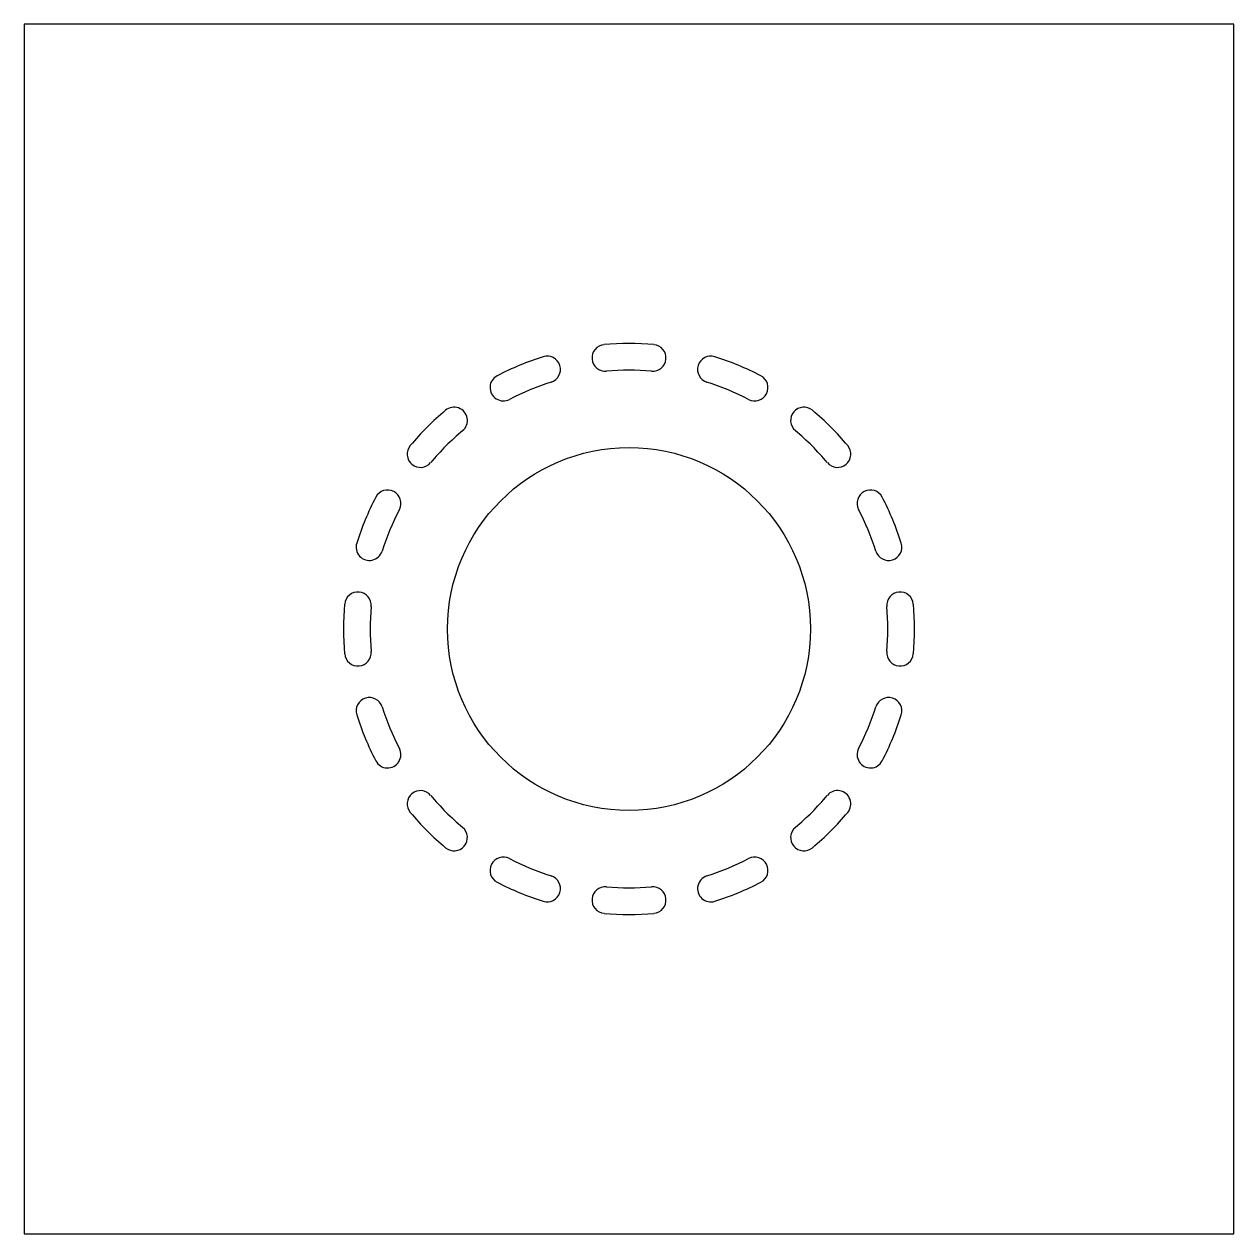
# Model space of a CAD drawing. Header units: millimetres. Extents: x -50 to 50, y -50 to 50.
import ezdxf

# ---------------------------------------------------------------- set-up
doc = ezdxf.new("R2010")
doc.units = ezdxf.units.MM

msp = doc.modelspace()

# ---------------------------------------------------------------- linework, layer by layer
at = {"color": 7, "linetype": 'Continuous', "lineweight": 25}
for p, q in [((50, 50), (-50, 50)), ((-50, 50), (-50, -50)), ((50, -50), (50, 50)), ((-50, -50), (50, -50))]:
    msp.add_line(p, q, dxfattribs=at)
msp.add_circle((0, 0), 15, dxfattribs=at)
for centre, radius, start, end in [((-1.96, 22.41), 1.1, 95, 275), ((0, 0), 23.6, 85, 95), ((1.96, 22.41), 1.1, 265, 85), ((0, 0), 23.6, 107.5, 117.5), ((-6.77, 21.46), 1.1, 287.5, 107.5), ((6.77, 21.46), 1.1, 72.5, 252.5), ((0, 0), 23.6, 62.5, 72.5), ((0, 0), 21.4, 85, 95), ((-10.39, 19.96), 1.1, 117.5, 297.5), ((0, 0), 21.4, 107.5, 117.5), ((0, 0), 21.4, 62.5, 72.5), ((10.39, 19.96), 1.1, 242.5, 62.5), ((0, 0), 23.6, 130, 140), ((-14.46, 17.24), 1.1, 310, 130), ((14.46, 17.24), 1.1, 50, 230), ((0, 0), 23.6, 40, 50), ((0, 0), 21.4, 130, 140), ((0, 0), 21.4, 40, 50), ((-17.24, 14.46), 1.1, 140, 320), ((17.24, 14.46), 1.1, 220, 40), ((-19.96, 10.39), 1.1, 332.5, 152.5), ((19.96, 10.39), 1.1, 27.5, 207.5), ((0, 0), 23.6, 152.5, 162.5), ((0, 0), 23.6, 17.5, 27.5), ((0, 0), 21.4, 152.5, 162.5), ((0, 0), 21.4, 17.5, 27.5), ((-21.46, 6.77), 1.1, 162.5, 342.5), ((21.46, 6.77), 1.1, 197.5, 17.5), ((-22.41, 1.96), 1.1, 355, 175), ((22.41, 1.96), 1.1, 5, 185), ((0, 0), 23.6, 175, 185), ((0, 0), 23.6, 355, 5), ((0, 0), 21.4, 175, 185), ((0, 0), 21.4, 355, 5), ((-22.41, -1.96), 1.1, 185, 5), ((22.41, -1.96), 1.1, 175, 355), ((-21.46, -6.77), 1.1, 17.5, 197.5), ((21.46, -6.77), 1.1, 342.5, 162.5), ((0, 0), 21.4, 197.5, 207.5), ((0, 0), 21.4, 332.5, 342.5), ((0, 0), 23.6, 197.5, 207.5), ((0, 0), 23.6, 332.5, 342.5), ((-19.96, -10.39), 1.1, 207.5, 27.5), ((19.96, -10.39), 1.1, 152.5, 332.5), ((-17.24, -14.46), 1.1, 40, 220), ((0, 0), 21.4, 220, 230), ((0, 0), 21.4, 310, 320), ((17.24, -14.46), 1.1, 320, 140), ((0, 0), 23.6, 220, 230), ((0, 0), 23.6, 310, 320), ((-14.46, -17.24), 1.1, 230, 50), ((14.46, -17.24), 1.1, 130, 310), ((-10.39, -19.96), 1.1, 62.5, 242.5), ((0, 0), 21.4, 242.5, 252.5), ((0, 0), 21.4, 287.5, 297.5), ((10.39, -19.96), 1.1, 297.5, 117.5), ((0, 0), 23.6, 242.5, 252.5), ((-6.77, -21.46), 1.1, 252.5, 72.5), ((6.77, -21.46), 1.1, 107.5, 287.5), ((0, 0), 23.6, 287.5, 297.5), ((-1.96, -22.41), 1.1, 85, 265), ((0, 0), 21.4, 265, 275), ((1.96, -22.41), 1.1, 275, 95), ((0, 0), 23.6, 265, 275)]:
    msp.add_arc(centre, radius, start, end, dxfattribs=at)

doc.saveas('drawing.dxf')
